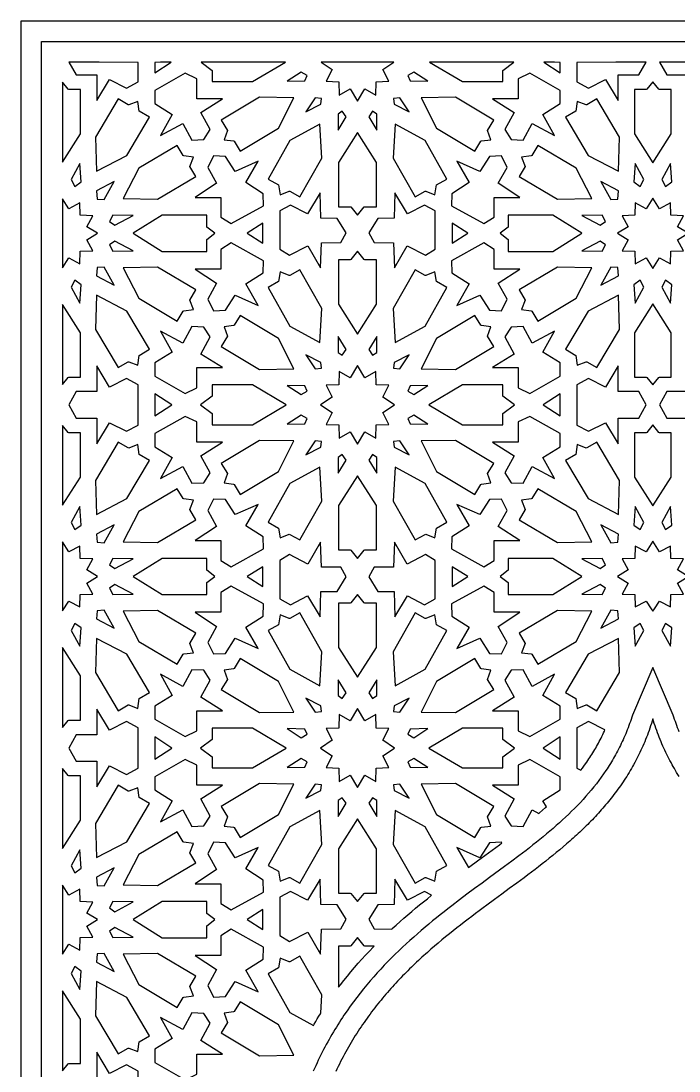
# Model space of a CAD drawing. Extents: x -1513 to 1512, y -590 to 595.
# Drawn here: x -1513 to -1034, y -169 to 595 of the extents above; entities that cross this region are included whole.
import ezdxf

# ---------------------------------------------------------------- set-up
doc = ezdxf.new("R2010")
doc.units = 0
doc.layers.add('LAYER_1', color=18, linetype='CONTINUOUS')
doc.layers.add('LAYER_3', color=150, linetype='CONTINUOUS')

msp = doc.modelspace()

# ---------------------------------------------------------------- linework, layer by layer
at = {"layer": 'LAYER_1'}
for points in [[(-1512.89, -584.76), (-1512.89, 595.24), (-1058.7, 595.24), (-1052.89, 595.24), (-1047.08, 595.24), (-592.89, 595.24), (-592.89, -584.76)], [(-1033.85, 45.17), (-1034.72, 46.56), (-1035.58, 47.96), (-1036.42, 49.38), (-1037.25, 50.8), (-1038.07, 52.23), (-1038.88, 53.68), (-1039.68, 55.14), (-1040.47, 56.61), (-1041.24, 58.09), (-1042, 59.59), (-1042.75, 61.09), (-1043.48, 62.61), (-1044.2, 64.15), (-1044.91, 65.69), (-1045.61, 67.25), (-1046.29, 68.83), (-1046.96, 70.41), (-1047.61, 72.01), (-1048.26, 73.63), (-1048.89, 75.26), (-1049.5, 76.9), (-1050.1, 78.56), (-1050.69, 80.23), (-1051.26, 81.91), (-1051.82, 83.61), (-1052.36, 85.33), (-1052.89, 87.06), (-1053.42, 85.33), (-1053.96, 83.61), (-1054.52, 81.91), (-1055.1, 80.23), (-1055.68, 78.56), (-1056.28, 76.9), (-1056.9, 75.26), (-1057.53, 73.63), (-1058.17, 72.01), (-1058.82, 70.41), (-1059.49, 68.83), (-1060.18, 67.25), (-1060.87, 65.69), (-1061.58, 64.15), (-1062.3, 62.61), (-1063.04, 61.09), (-1063.79, 59.59), (-1064.55, 58.09), (-1065.32, 56.61), (-1066.1, 55.14), (-1066.9, 53.68), (-1067.71, 52.23), (-1068.53, 50.8), (-1069.36, 49.38), (-1070.21, 47.96), (-1071.06, 46.56), (-1071.93, 45.17), (-1072.81, 43.8), (-1073.7, 42.43), (-1074.6, 41.07), (-1075.51, 39.73), (-1076.43, 38.39), (-1077.37, 37.07), (-1078.31, 35.75), (-1079.26, 34.45), (-1080.23, 33.15), (-1081.2, 31.86), (-1082.19, 30.59), (-1083.18, 29.32), (-1084.18, 28.06), (-1085.2, 26.81), (-1086.22, 25.57), (-1087.25, 24.34), (-1088.29, 23.12), (-1089.35, 21.9), (-1090.41, 20.7), (-1091.47, 19.5), (-1092.55, 18.31), (-1093.64, 17.13), (-1094.73, 15.95), (-1095.83, 14.78), (-1096.94, 13.62), (-1098.06, 12.47), (-1099.19, 11.32), (-1100.32, 10.18), (-1101.47, 9.05), (-1102.62, 7.92), (-1103.77, 6.8), (-1104.94, 5.69), (-1106.11, 4.58), (-1107.29, 3.48), (-1108.48, 2.38), (-1109.67, 1.29), (-1110.87, 0.21), (-1112.07, -0.87), (-1113.29, -1.95), (-1114.5, -3.02), (-1115.73, -4.08), (-1118.2, -6.2), (-1120.69, -8.3), (-1123.2, -10.39), (-1125.73, -12.46), (-1128.28, -14.51), (-1130.86, -16.56), (-1133.45, -18.59), (-1136.05, -20.61), (-1138.68, -22.63), (-1141.31, -24.64), (-1143.97, -26.64), (-1146.63, -28.64), (-1149.31, -30.63), (-1151.99, -32.62), (-1157.4, -36.61), (-1162.83, -40.6), (-1168.29, -44.6), (-1173.76, -48.64), (-1176.49, -50.66), (-1179.23, -52.7), (-1181.97, -54.76), (-1184.71, -56.82), (-1187.44, -58.9), (-1190.17, -60.99), (-1192.89, -63.1), (-1195.61, -65.23), (-1198.33, -67.38), (-1201.03, -69.55), (-1203.73, -71.74), (-1206.42, -73.95), (-1209.09, -76.19), (-1211.76, -78.45), (-1214.41, -80.74), (-1215.73, -81.89), (-1217.05, -83.05), (-1218.36, -84.22), (-1219.67, -85.4), (-1220.97, -86.59), (-1222.28, -87.78), (-1223.57, -88.98), (-1224.87, -90.19), (-1226.15, -91.4), (-1227.44, -92.63), (-1228.72, -93.86), (-1229.99, -95.1), (-1231.26, -96.35), (-1232.52, -97.61), (-1233.78, -98.88), (-1235.04, -100.16), (-1236.28, -101.45), (-1237.53, -102.75), (-1238.76, -104.05), (-1239.99, -105.37), (-1241.22, -106.7), (-1242.44, -108.03), (-1243.65, -109.38), (-1244.85, -110.74), (-1246.05, -112.11), (-1247.25, -113.49), (-1248.43, -114.88), (-1249.61, -116.29), (-1250.78, -117.7), (-1251.95, -119.12), (-1253.1, -120.56), (-1254.25, -122.01), (-1255.4, -123.47), (-1256.53, -124.94), (-1257.66, -126.43), (-1258.78, -127.93), (-1259.89, -129.44), (-1260.99, -130.96), (-1262.08, -132.5), (-1263.17, -134.05), (-1264.25, -135.61), (-1265.32, -137.19), (-1266.37, -138.77), (-1267.43, -140.38), (-1268.47, -142), (-1269.5, -143.63), (-1270.52, -145.27), (-1271.54, -146.93), (-1272.54, -148.61), (-1273.53, -150.29), (-1274.52, -152), (-1275.49, -153.72), (-1276.46, -155.45), (-1277.41, -157.2), (-1278.35, -158.96), (-1279.29, -160.74), (-1280.21, -162.54), (-1281.12, -164.35), (-1282.02, -166.18), (-1282.91, -168.02), (-1283.79, -169.88)]]:
    msp.add_lwpolyline(points, dxfattribs=at)
for points in [[(-1472.77, 555.93), (-1457.76, 555.93), (-1457.76, 537.27), (-1448.48, 552.58), (-1436.04, 546.37), (-1427.64, 550.93), (-1427.64, 565.08), (-1455.99, 565.24), (-1477.98, 565.24)], [(-1415.39, 565.08), (-1415.39, 557.53), (-1403.53, 565.24), (-1411.33, 565.24)], [(-1373.67, 559.25), (-1373.67, 551.07), (-1344.32, 551.07), (-1320.37, 565.24), (-1381.82, 565.24)], [(-1286.43, 559.95), (-1290.73, 551.34), (-1281.57, 551), (-1281.26, 541.27), (-1273.19, 545.85), (-1267.92, 536.87), (-1262.65, 545.85), (-1254.58, 541.27), (-1254.27, 551), (-1245.11, 551.34), (-1249.41, 559.95), (-1241.47, 565.24), (-1294.37, 565.24)], [(-1191.52, 551.07), (-1162.17, 551.07), (-1162.17, 559.25), (-1154.02, 565.24), (-1215.47, 565.24)], [(-1120.45, 557.53), (-1120.45, 565.08), (-1124.5, 565.24), (-1132.31, 565.24)], [(-1108.2, 565.08), (-1108.2, 550.93), (-1099.8, 546.37), (-1087.36, 552.58), (-1078.08, 537.27), (-1078.08, 555.93), (-1063.07, 555.93), (-1057.86, 565.24), (-1079.85, 565.24)], [(-1042.75, 555.93), (-1027.75, 555.93), (-1027.75, 537.27), (-1018.47, 552.58), (-1006.03, 546.37), (-997.62, 550.93), (-997.62, 565.08), (-1025.92, 565.24), (-1047.96, 565.24)], [(-1482.64, 492.47), (-1469.64, 513.06), (-1469.64, 545.34), (-1478.12, 545.34), (-1478.55, 545.55), (-1482.64, 550.67)], [(-1415.38, 544.66), (-1415.38, 535.08), (-1402.95, 527.26), (-1411.45, 511.88), (-1395.02, 520.7), (-1388.51, 508.55), (-1379.77, 508.94), (-1375.13, 516.12), (-1382.07, 528.6), (-1366.26, 538.5), (-1384.9, 538.5), (-1384.9, 553.13), (-1393.37, 557.25)], [(-1319.16, 551.46), (-1306.17, 551.76), (-1304.55, 555.58), (-1308.97, 558.06)], [(-1231.29, 555.58), (-1229.67, 551.76), (-1216.67, 551.46), (-1226.87, 558.06)], [(-1150.94, 553.13), (-1150.94, 538.5), (-1169.58, 538.5), (-1153.77, 528.6), (-1160.71, 516.12), (-1156.07, 508.94), (-1147.33, 508.55), (-1140.82, 520.7), (-1124.39, 511.88), (-1132.89, 527.26), (-1120.46, 535.08), (-1120.46, 544.66), (-1142.47, 557.25)], [(-1057.29, 545.55), (-1057.72, 545.34), (-1066.2, 545.34), (-1066.2, 513.06), (-1052.91, 492.01), (-1039.62, 513.06), (-1039.62, 545.33), (-1048.1, 545.33), (-1048.54, 545.55), (-1052.91, 551.03)], [(-1458.69, 510.62), (-1457.96, 485.8), (-1435.76, 497.3), (-1419.31, 525.15), (-1426.86, 529.53), (-1427.87, 536.72), (-1434.45, 534.18), (-1434.93, 534.22), (-1442.24, 538.47)], [(-1367.07, 522.97), (-1362.53, 515.56), (-1365.08, 508.76), (-1358.09, 507.9), (-1357.68, 507.63), (-1353.29, 500.45), (-1325.46, 517.19), (-1314.21, 539.37), (-1339.25, 539.71)], [(-1305.5, 529.16), (-1294.53, 534.77), (-1294.12, 538.88), (-1298.82, 539.36)], [(-1241.72, 538.88), (-1241.31, 534.77), (-1230.34, 529.16), (-1237.02, 539.36)], [(-1221.63, 539.37), (-1210.38, 517.19), (-1182.55, 500.45), (-1178.16, 507.63), (-1177.75, 507.9), (-1170.76, 508.76), (-1173.31, 515.56), (-1168.77, 522.97), (-1196.59, 539.71)], [(-1100.91, 534.22), (-1101.39, 534.18), (-1107.97, 536.72), (-1108.98, 529.53), (-1116.53, 525.15), (-1100.08, 497.3), (-1077.88, 485.8), (-1077.15, 510.62), (-1093.6, 538.47)], [(-1281.99, 527.4), (-1281.96, 515.85), (-1276.16, 525.38), (-1278.96, 529.46)], [(-1259.68, 525.38), (-1253.88, 515.85), (-1253.85, 527.4), (-1256.88, 529.46)], [(-1317.21, 508.24), (-1333.07, 480.06), (-1325.43, 475.84), (-1324.26, 468.67), (-1317.75, 471.35), (-1317.27, 471.32), (-1309.86, 467.22), (-1294, 495.41), (-1295.26, 520.21)], [(-1241.83, 495.41), (-1225.98, 467.22), (-1218.57, 471.32), (-1218.09, 471.35), (-1211.58, 468.67), (-1210.4, 475.84), (-1202.77, 480.06), (-1218.62, 508.24), (-1240.58, 520.21)], [(-1281.65, 492.27), (-1281.65, 460), (-1273.18, 460), (-1272.74, 459.79), (-1267.92, 453.76), (-1263.1, 459.79), (-1262.66, 460), (-1254.19, 460), (-1254.19, 492.27), (-1267.92, 514.01)], [(-1427.11, 488), (-1438.51, 465.9), (-1413.48, 465.38), (-1385.54, 481.92), (-1390.02, 489.37), (-1387.42, 496.15), (-1394.41, 497.06), (-1394.81, 497.33), (-1399.16, 504.55)], [(-1376.89, 488.64), (-1370.45, 477.06), (-1386.04, 466.74), (-1367.34, 466.74), (-1367.34, 452.34), (-1359.94, 447.66), (-1336.38, 460.65), (-1336.53, 469.47), (-1349.21, 477.52), (-1340.2, 493.11), (-1356.96, 485.66), (-1363.95, 496.65), (-1372.7, 497.03)], [(-1171.89, 496.65), (-1178.88, 485.66), (-1195.64, 493.11), (-1186.63, 477.52), (-1199.31, 469.47), (-1199.46, 460.65), (-1175.9, 447.66), (-1168.5, 452.34), (-1168.5, 466.74), (-1149.8, 466.74), (-1165.39, 477.06), (-1158.95, 488.64), (-1163.14, 497.03)], [(-1141.03, 497.33), (-1141.43, 497.06), (-1148.41, 496.15), (-1145.82, 489.37), (-1150.3, 481.92), (-1122.36, 465.38), (-1097.33, 465.9), (-1108.73, 488), (-1136.68, 504.55)], [(-1476.38, 479.9), (-1473.81, 474.82), (-1469.06, 478.08), (-1470, 491.49)], [(-1066.78, 478.08), (-1062.03, 474.82), (-1059.46, 479.9), (-1065.84, 491.49)], [(-1046.36, 479.9), (-1043.79, 474.82), (-1039.04, 478.08), (-1039.98, 491.49)], [(-1457.91, 471.55), (-1457.49, 465.6), (-1452.27, 465.22), (-1445.09, 478.33)], [(-1083.57, 465.22), (-1078.35, 465.6), (-1077.93, 471.55), (-1090.74, 478.33)], [(-1304.37, 454.84), (-1316.64, 461.22), (-1324.36, 457), (-1324.36, 429.08), (-1317.54, 424.65), (-1304.1, 431.62), (-1294.91, 415.58), (-1294.13, 433.77), (-1280.05, 433.92), (-1276.07, 440.91), (-1282.84, 451.5), (-1294.56, 451.59), (-1295.03, 470.09)], [(-1241.28, 451.59), (-1253, 451.5), (-1259.76, 440.91), (-1255.79, 433.92), (-1241.71, 433.77), (-1240.92, 415.58), (-1231.74, 431.62), (-1218.3, 424.65), (-1211.48, 429.08), (-1211.48, 457), (-1219.2, 461.22), (-1231.47, 454.84), (-1240.8, 470.09)], [(-1482.64, 415.5), (-1478.09, 422.73), (-1470.02, 418.48), (-1469.7, 427.53), (-1460.58, 427.85), (-1464.87, 435.85), (-1457.12, 440.64), (-1464.87, 445.44), (-1460.58, 453.44), (-1469.7, 453.75), (-1470.02, 462.81), (-1478.09, 458.55), (-1482.64, 465.78)], [(-1057.75, 458.55), (-1065.82, 462.81), (-1066.13, 453.75), (-1075.26, 453.44), (-1070.97, 445.44), (-1078.72, 440.64), (-1070.97, 435.85), (-1075.26, 427.85), (-1066.13, 427.53), (-1065.82, 418.48), (-1057.75, 422.73), (-1052.91, 415.04), (-1048.07, 422.73), (-1040, 418.48), (-1039.69, 427.53), (-1030.56, 427.85), (-1034.85, 435.85), (-1027.11, 440.64), (-1034.85, 445.44), (-1030.56, 453.44), (-1039.69, 453.75), (-1040, 462.81), (-1048.07, 458.55), (-1052.91, 466.24)], [(-1448.37, 449.15), (-1444.55, 446.44), (-1431.19, 453.5), (-1446.07, 453.75)], [(-1431.3, 440.64), (-1410.09, 427.47), (-1377.54, 427.47), (-1377.54, 436.14), (-1371.81, 440.64), (-1377.54, 445.14), (-1377.54, 453.82), (-1410.09, 453.82)], [(-1158.3, 445.14), (-1164.03, 440.64), (-1158.3, 436.14), (-1158.3, 427.47), (-1125.75, 427.47), (-1104.54, 440.64), (-1125.75, 453.82), (-1158.3, 453.82)], [(-1104.65, 453.5), (-1091.29, 446.44), (-1087.47, 449.15), (-1089.77, 453.75)], [(-1348.24, 440.65), (-1336.79, 433.54), (-1336.79, 447.91)], [(-1199.05, 433.54), (-1187.59, 440.65), (-1199.05, 447.91)], [(-1448.37, 432.13), (-1446.07, 427.54), (-1431.19, 427.78), (-1444.55, 434.84)], [(-1367.34, 428.94), (-1367.34, 414.54), (-1386.04, 414.54), (-1370.45, 404.23), (-1376.89, 392.64), (-1372.7, 384.25), (-1363.95, 384.64), (-1356.96, 395.63), (-1340.2, 388.17), (-1349.21, 403.77), (-1336.53, 411.81), (-1336.38, 420.63), (-1359.94, 433.63)], [(-1199.46, 420.63), (-1199.31, 411.81), (-1186.63, 403.77), (-1195.64, 388.17), (-1178.88, 395.63), (-1171.89, 384.64), (-1163.14, 384.25), (-1158.95, 392.64), (-1165.39, 404.23), (-1149.8, 414.54), (-1168.5, 414.54), (-1168.5, 428.94), (-1175.9, 433.63)], [(-1104.65, 427.78), (-1089.77, 427.54), (-1087.47, 432.13), (-1091.29, 434.84)], [(-1272.74, 421.49), (-1273.18, 421.28), (-1281.65, 421.28), (-1281.65, 389.01), (-1267.92, 367.27), (-1254.19, 389.01), (-1254.19, 421.28), (-1262.66, 421.28), (-1263.1, 421.49), (-1267.92, 427.52)], [(-1457.49, 415.68), (-1457.91, 409.73), (-1445.09, 402.96), (-1452.27, 416.07)], [(-1438.51, 415.39), (-1427.11, 393.29), (-1399.16, 376.74), (-1394.81, 383.96), (-1394.41, 384.22), (-1387.42, 385.14), (-1390.02, 391.92), (-1385.54, 399.36), (-1413.48, 415.91)], [(-1317.27, 409.97), (-1317.75, 409.94), (-1324.26, 412.61), (-1325.43, 405.45), (-1333.07, 401.22), (-1317.21, 373.04), (-1295.26, 361.08), (-1294, 385.88), (-1309.86, 414.06)], [(-1241.83, 385.88), (-1240.58, 361.08), (-1218.62, 373.04), (-1202.77, 401.22), (-1210.4, 405.45), (-1211.58, 412.61), (-1218.09, 409.94), (-1218.57, 409.97), (-1225.98, 414.06)], [(-1150.3, 399.36), (-1145.82, 391.92), (-1148.41, 385.14), (-1141.43, 384.22), (-1141.03, 383.96), (-1136.68, 376.74), (-1108.73, 393.29), (-1097.33, 415.39), (-1122.36, 415.91)], [(-1090.74, 402.96), (-1077.93, 409.73), (-1078.35, 415.68), (-1083.57, 416.07)], [(-1476.38, 401.38), (-1470, 389.8), (-1469.06, 403.21), (-1473.81, 406.46)], [(-1066.78, 403.21), (-1065.84, 389.8), (-1059.46, 401.38), (-1062.03, 406.46)], [(-1046.36, 401.38), (-1039.98, 389.8), (-1039.04, 403.21), (-1043.79, 406.46)], [(-1458.69, 370.67), (-1442.24, 342.82), (-1434.93, 347.07), (-1434.45, 347.1), (-1427.87, 344.57), (-1426.86, 351.76), (-1419.31, 356.14), (-1435.76, 383.98), (-1457.96, 395.49)], [(-1100.08, 383.98), (-1116.53, 356.14), (-1108.98, 351.76), (-1107.97, 344.57), (-1101.39, 347.1), (-1100.91, 347.07), (-1093.6, 342.82), (-1077.15, 370.67), (-1077.88, 395.49)], [(-1482.64, 330.62), (-1478.55, 335.74), (-1478.12, 335.95), (-1469.64, 335.95), (-1469.64, 368.22), (-1482.64, 388.82)], [(-1066.2, 368.22), (-1066.2, 335.95), (-1057.72, 335.95), (-1057.29, 335.74), (-1052.91, 330.26), (-1048.54, 335.74), (-1048.1, 335.95), (-1039.62, 335.95), (-1039.62, 368.22), (-1052.91, 389.28)], [(-1357.68, 373.65), (-1358.09, 373.39), (-1365.08, 372.52), (-1362.53, 365.72), (-1367.07, 358.31), (-1339.25, 341.57), (-1314.21, 341.92), (-1325.46, 364.09), (-1353.29, 380.84)], [(-1210.38, 364.09), (-1221.63, 341.92), (-1196.59, 341.57), (-1168.77, 358.31), (-1173.31, 365.72), (-1170.76, 372.52), (-1177.75, 373.39), (-1178.16, 373.65), (-1182.55, 380.84)], [(-1395.02, 360.58), (-1411.45, 369.41), (-1402.95, 354.03), (-1415.38, 346.21), (-1415.38, 336.63), (-1393.37, 324.04), (-1384.9, 328.15), (-1384.9, 342.79), (-1366.26, 342.79), (-1382.07, 352.69), (-1375.13, 365.17), (-1379.77, 372.35), (-1388.51, 372.74)], [(-1156.07, 372.35), (-1160.71, 365.17), (-1153.77, 352.69), (-1169.58, 342.79), (-1150.94, 342.79), (-1150.94, 328.15), (-1142.47, 324.04), (-1120.46, 336.63), (-1120.46, 346.21), (-1132.89, 354.03), (-1124.39, 369.41), (-1140.82, 360.58), (-1147.33, 372.74)], [(-1281.99, 353.89), (-1278.96, 351.82), (-1276.16, 355.9), (-1281.96, 365.44)], [(-1259.68, 355.9), (-1256.88, 351.82), (-1253.85, 353.89), (-1253.88, 365.44)], [(-1298.82, 341.92), (-1294.12, 342.41), (-1294.53, 346.51), (-1305.5, 352.12)], [(-1241.31, 346.51), (-1241.72, 342.41), (-1237.02, 341.92), (-1230.34, 352.12)], [(-1273.19, 335.43), (-1281.26, 340.01), (-1281.57, 330.28), (-1290.73, 329.95), (-1286.43, 321.33), (-1294.91, 315.69), (-1286.43, 310.05), (-1290.73, 301.43), (-1281.57, 301.1), (-1281.26, 291.37), (-1273.19, 295.95), (-1267.92, 286.97), (-1262.65, 295.95), (-1254.58, 291.37), (-1254.27, 301.1), (-1245.11, 301.43), (-1249.41, 310.05), (-1240.93, 315.69), (-1249.41, 321.33), (-1245.11, 329.95), (-1254.27, 330.28), (-1254.58, 340.01), (-1262.65, 335.43), (-1267.92, 344.41)], [(-1457.76, 325.35), (-1472.77, 325.35), (-1478.05, 315.69), (-1472.77, 306.03), (-1457.76, 306.03), (-1457.76, 287.37), (-1448.48, 302.68), (-1436.04, 296.46), (-1427.64, 301.02), (-1427.64, 315.69), (-1427.64, 330.36), (-1436.04, 334.92), (-1448.48, 328.7), (-1457.76, 344.01)], [(-1087.36, 328.7), (-1099.8, 334.92), (-1108.2, 330.36), (-1108.2, 315.69), (-1108.2, 301.02), (-1099.8, 296.46), (-1087.36, 302.68), (-1078.08, 287.37), (-1078.08, 306.03), (-1063.07, 306.03), (-1057.79, 315.69), (-1063.07, 325.35), (-1078.08, 325.35), (-1078.08, 344.01)], [(-1027.75, 325.35), (-1042.75, 325.35), (-1048.03, 315.69), (-1042.75, 306.03), (-1027.75, 306.03), (-1027.75, 287.37), (-1018.47, 302.68), (-1006.03, 296.46), (-997.62, 301.02), (-997.62, 315.69), (-997.62, 330.36), (-1006.03, 334.92), (-1018.47, 328.7), (-1027.75, 344.01)], [(-1373.67, 322.03), (-1382.22, 315.69), (-1373.67, 309.35), (-1373.67, 301.17), (-1344.32, 301.17), (-1319.81, 315.69), (-1344.32, 330.21), (-1373.67, 330.21)], [(-1308.97, 323.23), (-1304.55, 325.7), (-1306.17, 329.53), (-1319.16, 329.83)], [(-1229.67, 329.53), (-1231.29, 325.7), (-1226.87, 323.23), (-1216.67, 329.83)], [(-1216.02, 315.69), (-1191.52, 301.17), (-1162.17, 301.17), (-1162.17, 309.35), (-1153.62, 315.69), (-1162.17, 322.03), (-1162.17, 330.21), (-1191.52, 330.21)], [(-1415.39, 315.69), (-1415.39, 307.62), (-1403.05, 315.69), (-1415.39, 323.76)], [(-1132.79, 315.69), (-1120.45, 307.62), (-1120.45, 315.69), (-1120.45, 323.76)], [(-1415.38, 294.75), (-1415.38, 285.17), (-1402.95, 277.35), (-1411.45, 261.97), (-1395.02, 270.8), (-1388.51, 258.64), (-1379.77, 259.03), (-1375.13, 266.21), (-1382.07, 278.69), (-1366.26, 288.59), (-1384.9, 288.59), (-1384.9, 303.23), (-1393.37, 307.34)], [(-1319.16, 301.55), (-1306.17, 301.85), (-1304.55, 305.68), (-1308.97, 308.15)], [(-1231.29, 305.68), (-1229.67, 301.85), (-1216.67, 301.55), (-1226.87, 308.15)], [(-1150.94, 303.23), (-1150.94, 288.59), (-1169.58, 288.59), (-1153.77, 278.69), (-1160.71, 266.21), (-1156.07, 259.03), (-1147.33, 258.64), (-1140.82, 270.8), (-1124.39, 261.97), (-1132.89, 277.35), (-1120.46, 285.17), (-1120.46, 294.75), (-1142.47, 307.34)], [(-1482.64, 242.56), (-1469.64, 263.16), (-1469.64, 295.43), (-1478.12, 295.43), (-1478.55, 295.64), (-1482.64, 300.76)], [(-1057.29, 295.64), (-1057.72, 295.43), (-1066.2, 295.43), (-1066.2, 263.16), (-1052.91, 242.1), (-1039.62, 263.16), (-1039.62, 295.43), (-1048.1, 295.43), (-1048.54, 295.64), (-1052.91, 301.12)], [(-1458.69, 260.71), (-1457.96, 235.89), (-1435.76, 247.4), (-1419.31, 275.24), (-1426.86, 279.62), (-1427.87, 286.81), (-1434.45, 284.27), (-1434.93, 284.31), (-1442.24, 288.56)], [(-1367.07, 273.07), (-1362.53, 265.66), (-1365.08, 258.86), (-1358.09, 257.99), (-1357.68, 257.73), (-1353.29, 250.54), (-1325.46, 267.29), (-1314.21, 289.46), (-1339.25, 289.81)], [(-1305.5, 279.26), (-1294.53, 284.87), (-1294.12, 288.97), (-1298.82, 289.46)], [(-1241.72, 288.97), (-1241.31, 284.87), (-1230.34, 279.26), (-1237.02, 289.46)], [(-1221.63, 289.46), (-1210.38, 267.29), (-1182.55, 250.54), (-1178.16, 257.73), (-1177.75, 257.99), (-1170.76, 258.86), (-1173.31, 265.66), (-1168.77, 273.07), (-1196.59, 289.81)], [(-1100.91, 284.31), (-1101.39, 284.27), (-1107.97, 286.81), (-1108.98, 279.62), (-1116.53, 275.24), (-1100.08, 247.4), (-1077.88, 235.89), (-1077.15, 260.71), (-1093.6, 288.56)], [(-1281.99, 277.49), (-1281.96, 265.94), (-1276.16, 275.48), (-1278.96, 279.56)], [(-1259.68, 275.48), (-1253.88, 265.94), (-1253.85, 277.49), (-1256.88, 279.56)], [(-1317.21, 258.34), (-1333.07, 230.16), (-1325.43, 225.93), (-1324.26, 218.77), (-1317.75, 221.44), (-1317.27, 221.41), (-1309.86, 217.31), (-1294, 245.5), (-1295.26, 270.3)], [(-1241.83, 245.5), (-1225.98, 217.31), (-1218.57, 221.41), (-1218.09, 221.44), (-1211.58, 218.77), (-1210.4, 225.93), (-1202.77, 230.16), (-1218.62, 258.34), (-1240.58, 270.3)], [(-1281.65, 242.37), (-1281.65, 210.1), (-1273.18, 210.1), (-1272.74, 209.89), (-1267.92, 203.86), (-1263.1, 209.89), (-1262.66, 210.1), (-1254.19, 210.1), (-1254.19, 242.37), (-1267.92, 264.11)], [(-1427.11, 238.09), (-1438.51, 215.99), (-1413.48, 215.47), (-1385.54, 232.02), (-1390.02, 239.46), (-1387.42, 246.24), (-1394.41, 247.16), (-1394.81, 247.42), (-1399.16, 254.64)], [(-1141.03, 247.42), (-1141.43, 247.16), (-1148.41, 246.24), (-1145.82, 239.46), (-1150.3, 232.02), (-1122.36, 215.47), (-1097.33, 215.99), (-1108.73, 238.09), (-1136.68, 254.64)], [(-1376.89, 238.74), (-1370.45, 227.15), (-1386.04, 216.84), (-1367.34, 216.84), (-1367.34, 202.43), (-1359.94, 197.75), (-1336.38, 210.74), (-1336.53, 219.57), (-1349.21, 227.61), (-1340.2, 243.21), (-1356.96, 235.75), (-1363.95, 246.74), (-1372.7, 247.13)], [(-1171.89, 246.74), (-1178.88, 235.75), (-1195.64, 243.21), (-1186.63, 227.61), (-1199.31, 219.57), (-1199.46, 210.74), (-1175.9, 197.75), (-1168.5, 202.43), (-1168.5, 216.84), (-1149.8, 216.84), (-1165.39, 227.15), (-1158.95, 238.74), (-1163.14, 247.13)], [(-1476.38, 229.99), (-1473.81, 224.92), (-1469.06, 228.17), (-1470, 241.58)], [(-1066.78, 228.17), (-1062.03, 224.92), (-1059.46, 229.99), (-1065.84, 241.58)], [(-1046.36, 229.99), (-1043.79, 224.92), (-1039.04, 228.17), (-1039.98, 241.58)], [(-1457.91, 221.65), (-1457.49, 215.69), (-1452.27, 215.31), (-1445.09, 228.42)], [(-1083.57, 215.31), (-1078.35, 215.69), (-1077.93, 221.65), (-1090.74, 228.42)], [(-1482.64, 165.6), (-1478.09, 172.83), (-1470.02, 168.57), (-1469.7, 177.63), (-1460.58, 177.94), (-1464.87, 185.94), (-1457.12, 190.74), (-1464.87, 195.53), (-1460.58, 203.53), (-1469.7, 203.85), (-1470.02, 212.9), (-1478.09, 208.65), (-1482.64, 215.88)], [(-1304.1, 199.76), (-1317.54, 206.73), (-1324.36, 202.3), (-1324.36, 174.38), (-1316.64, 170.16), (-1304.37, 176.54), (-1295.03, 161.29), (-1294.56, 179.79), (-1282.84, 179.88), (-1276.07, 190.47), (-1280.05, 197.46), (-1294.13, 197.61), (-1294.91, 215.8)], [(-1241.71, 197.61), (-1255.79, 197.46), (-1259.76, 190.47), (-1253, 179.88), (-1241.28, 179.79), (-1240.8, 161.29), (-1231.47, 176.54), (-1219.2, 170.16), (-1211.48, 174.38), (-1211.48, 202.3), (-1218.3, 206.73), (-1231.74, 199.76), (-1240.92, 215.8)], [(-1057.75, 208.65), (-1065.82, 212.9), (-1066.13, 203.85), (-1075.26, 203.53), (-1070.97, 195.53), (-1078.72, 190.74), (-1070.97, 185.94), (-1075.26, 177.94), (-1066.13, 177.63), (-1065.82, 168.57), (-1057.75, 172.83), (-1054.13, 167.07), (-1052.86, 165.42), (-1051.67, 167.11), (-1048.07, 172.83), (-1040, 168.57), (-1039.69, 177.63), (-1030.56, 177.94), (-1034.85, 185.94), (-1027.11, 190.74), (-1034.85, 195.53), (-1030.56, 203.53), (-1039.69, 203.85), (-1040, 212.9), (-1048.07, 208.65), (-1052.91, 216.34)], [(-1448.37, 199.25), (-1444.55, 196.54), (-1431.19, 203.6), (-1446.07, 203.84)], [(-1431.3, 190.74), (-1410.09, 177.56), (-1377.54, 177.56), (-1377.54, 186.24), (-1371.81, 190.74), (-1377.54, 195.24), (-1377.54, 203.91), (-1410.09, 203.91)], [(-1158.3, 195.24), (-1164.03, 190.74), (-1158.3, 186.24), (-1158.3, 177.56), (-1125.75, 177.56), (-1104.54, 190.74), (-1125.75, 203.91), (-1158.3, 203.91)], [(-1104.65, 203.6), (-1091.29, 196.54), (-1087.47, 199.25), (-1089.77, 203.84)], [(-1348.24, 190.73), (-1336.79, 183.47), (-1336.79, 197.84)], [(-1199.05, 183.47), (-1187.59, 190.73), (-1199.05, 197.84)], [(-1448.37, 182.23), (-1446.07, 177.63), (-1431.19, 177.88), (-1444.55, 184.94)], [(-1367.34, 179.04), (-1367.34, 164.64), (-1386.04, 164.64), (-1370.45, 154.32), (-1376.89, 142.74), (-1372.7, 134.34), (-1363.95, 134.73), (-1356.96, 145.72), (-1340.2, 138.27), (-1349.21, 153.86), (-1336.53, 161.91), (-1336.38, 170.73), (-1359.94, 183.72)], [(-1199.46, 170.73), (-1199.31, 161.91), (-1186.63, 153.86), (-1195.64, 138.27), (-1178.88, 145.72), (-1171.89, 134.73), (-1163.14, 134.34), (-1158.95, 142.74), (-1165.39, 154.32), (-1149.8, 164.64), (-1168.5, 164.64), (-1168.5, 179.04), (-1175.9, 183.72)], [(-1104.65, 177.88), (-1089.77, 177.63), (-1087.47, 182.23), (-1091.29, 184.94)], [(-1272.74, 171.59), (-1273.18, 171.38), (-1281.65, 171.38), (-1281.65, 139.11), (-1267.92, 117.37), (-1254.19, 139.11), (-1254.19, 171.38), (-1262.66, 171.38), (-1263.1, 171.59), (-1267.92, 177.62)], [(-1457.49, 165.78), (-1457.91, 159.83), (-1445.09, 153.05), (-1452.27, 166.16)], [(-1438.51, 165.48), (-1427.11, 143.38), (-1399.16, 126.83), (-1394.81, 134.05), (-1394.41, 134.32), (-1387.42, 135.23), (-1390.02, 142.01), (-1385.54, 149.45), (-1413.48, 166)], [(-1317.27, 160.06), (-1317.75, 160.03), (-1324.26, 162.71), (-1325.43, 155.54), (-1333.07, 151.32), (-1317.21, 123.14), (-1295.26, 111.17), (-1294, 135.97), (-1309.86, 164.16)], [(-1241.83, 135.97), (-1240.58, 111.17), (-1218.62, 123.14), (-1202.77, 151.32), (-1210.4, 155.54), (-1211.58, 162.71), (-1218.09, 160.03), (-1218.57, 160.06), (-1225.98, 164.16)], [(-1150.3, 149.45), (-1145.82, 142.01), (-1148.41, 135.23), (-1141.43, 134.32), (-1141.03, 134.05), (-1136.68, 126.83), (-1108.73, 143.38), (-1097.33, 165.48), (-1122.36, 166)], [(-1090.74, 153.05), (-1077.93, 159.83), (-1078.35, 165.78), (-1083.57, 166.16)], [(-1476.38, 151.48), (-1470, 139.89), (-1469.06, 153.3), (-1473.81, 156.55)], [(-1066.78, 153.3), (-1065.84, 139.89), (-1059.46, 151.48), (-1062.03, 156.55)], [(-1046.36, 151.48), (-1039.98, 139.89), (-1039.04, 153.3), (-1043.79, 156.55)], [(-1458.69, 120.76), (-1442.24, 92.91), (-1434.93, 97.16), (-1434.45, 97.2), (-1427.87, 94.66), (-1426.86, 101.85), (-1419.31, 106.23), (-1435.76, 134.08), (-1457.96, 145.58)], [(-1100.08, 134.08), (-1116.53, 106.23), (-1108.98, 101.85), (-1107.97, 94.66), (-1101.39, 97.2), (-1100.91, 97.16), (-1093.6, 92.91), (-1077.15, 120.76), (-1077.88, 145.58)], [(-1482.64, 80.71), (-1478.55, 85.83), (-1478.12, 86.04), (-1469.64, 86.04), (-1469.64, 118.32), (-1482.64, 138.91)], [(-1357.68, 123.75), (-1358.09, 123.48), (-1365.08, 122.62), (-1362.53, 115.82), (-1367.07, 108.41), (-1339.25, 91.66), (-1314.21, 92.01), (-1325.46, 114.19), (-1353.29, 130.93)], [(-1210.38, 114.19), (-1221.63, 92.01), (-1196.59, 91.66), (-1168.77, 108.41), (-1173.31, 115.82), (-1170.76, 122.62), (-1177.75, 123.48), (-1178.16, 123.75), (-1182.55, 130.93)], [(-1395.02, 110.68), (-1411.45, 119.5), (-1402.95, 104.12), (-1415.38, 96.3), (-1415.38, 86.72), (-1393.37, 74.13), (-1384.9, 78.25), (-1384.9, 92.88), (-1366.26, 92.88), (-1382.07, 102.78), (-1375.13, 115.26), (-1379.77, 122.44), (-1388.51, 122.83)], [(-1156.07, 122.44), (-1160.71, 115.26), (-1153.77, 102.78), (-1169.58, 92.88), (-1150.94, 92.88), (-1150.94, 78.25), (-1142.47, 74.13), (-1120.46, 86.72), (-1120.46, 96.3), (-1132.89, 104.12), (-1124.39, 119.5), (-1140.82, 110.68), (-1147.33, 122.83)], [(-1281.99, 103.98), (-1278.96, 101.92), (-1276.16, 105.99), (-1281.96, 115.53)], [(-1259.68, 105.99), (-1256.88, 101.92), (-1253.85, 103.98), (-1253.88, 115.53)], [(-1298.82, 92.02), (-1294.12, 92.5), (-1294.53, 96.61), (-1305.5, 102.22)], [(-1241.31, 96.61), (-1241.72, 92.5), (-1237.02, 92.02), (-1230.34, 102.22)], [(-1457.76, 75.44), (-1472.77, 75.44), (-1478.05, 65.78), (-1472.77, 56.12), (-1457.76, 56.12), (-1457.76, 37.46), (-1448.48, 52.77), (-1436.04, 46.56), (-1427.64, 51.12), (-1427.64, 65.78), (-1427.64, 80.45), (-1436.04, 85.01), (-1448.48, 78.8), (-1457.76, 94.11)], [(-1273.19, 85.53), (-1281.26, 90.1), (-1281.57, 80.38), (-1290.73, 80.04), (-1286.43, 71.43), (-1294.91, 65.78), (-1286.43, 60.14), (-1290.73, 51.53), (-1281.57, 51.19), (-1281.26, 41.46), (-1273.19, 46.04), (-1267.92, 37.06), (-1262.65, 46.04), (-1254.58, 41.46), (-1254.27, 51.19), (-1245.11, 51.53), (-1249.41, 60.14), (-1240.93, 65.78), (-1249.41, 71.43), (-1245.11, 80.04), (-1254.27, 80.38), (-1254.58, 90.1), (-1262.65, 85.53), (-1267.92, 94.51)], [(-1108.2, 80.45), (-1108.2, 65.78), (-1108.2, 51.12), (-1105.41, 49.6), (-1104.22, 51.16), (-1102.61, 53.35), (-1101.04, 55.55), (-1099.48, 57.84), (-1098.77, 58.91), (-1098.03, 60.04), (-1097.3, 61.18), (-1096.59, 62.33), (-1095.88, 63.49), (-1095.18, 64.65), (-1094.5, 65.82), (-1093.82, 67), (-1093.16, 68.19), (-1092.5, 69.39), (-1091.86, 70.6), (-1091.22, 71.82), (-1090.6, 73.05), (-1089.98, 74.28), (-1089.38, 75.53), (-1088.79, 76.79), (-1088.21, 78.06), (-1087.78, 79.01), (-1099.8, 85.01)], [(-1373.67, 72.13), (-1382.22, 65.78), (-1373.67, 59.44), (-1373.67, 51.26), (-1344.32, 51.26), (-1319.81, 65.78), (-1344.32, 80.31), (-1373.67, 80.31)], [(-1308.97, 73.32), (-1304.55, 75.8), (-1306.17, 79.62), (-1319.16, 79.92)], [(-1229.67, 79.62), (-1231.29, 75.8), (-1226.87, 73.32), (-1216.67, 79.92)], [(-1216.02, 65.78), (-1191.52, 51.26), (-1162.17, 51.26), (-1162.17, 59.44), (-1153.62, 65.78), (-1162.17, 72.13), (-1162.17, 80.31), (-1191.52, 80.31)], [(-1415.39, 65.78), (-1415.39, 57.71), (-1403.05, 65.78), (-1415.39, 73.85)], [(-1132.79, 65.78), (-1120.45, 57.71), (-1120.45, 65.78), (-1120.45, 73.85)], [(-1415.38, 44.85), (-1415.38, 35.27), (-1402.95, 27.44), (-1411.45, 12.06), (-1395.02, 20.89), (-1388.51, 8.73), (-1379.77, 9.12), (-1375.13, 16.3), (-1382.07, 28.79), (-1366.26, 38.68), (-1384.9, 38.68), (-1384.9, 53.32), (-1393.37, 57.44)], [(-1319.16, 51.64), (-1306.17, 51.95), (-1304.55, 55.77), (-1308.97, 58.25)], [(-1231.29, 55.77), (-1229.67, 51.95), (-1216.67, 51.64), (-1226.87, 58.25)], [(-1150.94, 53.32), (-1150.94, 38.68), (-1169.58, 38.68), (-1153.77, 28.79), (-1160.71, 16.3), (-1156.07, 9.12), (-1147.33, 8.73), (-1140.82, 20.89), (-1135.82, 18.21), (-1135.37, 18.59), (-1133.14, 20.54), (-1130.94, 22.5), (-1130.42, 22.98), (-1132.89, 27.44), (-1120.46, 35.27), (-1120.46, 44.85), (-1142.47, 57.44)], [(-1482.64, -7.35), (-1469.64, 13.25), (-1469.64, 45.52), (-1478.12, 45.52), (-1478.55, 45.73), (-1482.64, 50.85)], [(-1458.69, 10.81), (-1457.96, -14.01), (-1435.76, -2.51), (-1419.31, 25.34), (-1426.86, 29.72), (-1427.87, 36.91), (-1434.45, 34.37), (-1434.93, 34.41), (-1442.24, 38.66)], [(-1367.07, 23.16), (-1362.53, 15.75), (-1365.08, 8.95), (-1358.09, 8.08), (-1357.68, 7.82), (-1353.29, 0.63), (-1325.46, 17.38), (-1314.21, 39.56), (-1339.25, 39.9)], [(-1305.5, 29.35), (-1294.53, 34.96), (-1294.12, 39.07), (-1298.82, 39.55)], [(-1241.72, 39.07), (-1241.31, 34.96), (-1230.34, 29.35), (-1237.02, 39.55)], [(-1221.63, 39.56), (-1210.38, 17.38), (-1182.55, 0.63), (-1178.16, 7.82), (-1177.75, 8.08), (-1170.76, 8.95), (-1173.31, 15.75), (-1168.77, 23.16), (-1196.59, 39.9)], [(-1281.99, 27.59), (-1281.96, 16.04), (-1276.16, 25.57), (-1278.96, 29.65)], [(-1259.68, 25.57), (-1253.88, 16.04), (-1253.85, 27.59), (-1256.88, 29.65)], [(-1317.21, 8.43), (-1333.07, -19.75), (-1325.43, -23.97), (-1324.26, -31.14), (-1317.75, -28.46), (-1317.27, -28.49), (-1309.86, -32.59), (-1294, -4.4), (-1295.26, 20.4)], [(-1241.83, -4.4), (-1225.98, -32.59), (-1218.57, -28.49), (-1218.09, -28.46), (-1211.58, -31.14), (-1210.4, -23.97), (-1202.77, -19.75), (-1218.62, 8.43), (-1240.58, 20.4)], [(-1281.65, -7.54), (-1281.65, -39.81), (-1273.18, -39.81), (-1272.74, -40.02), (-1267.92, -46.05), (-1263.1, -40.02), (-1262.66, -39.81), (-1254.19, -39.81), (-1254.19, -7.54), (-1267.92, 14.2)], [(-1427.11, -11.82), (-1438.51, -33.91), (-1413.48, -34.43), (-1385.54, -17.89), (-1390.02, -10.44), (-1387.42, -3.66), (-1394.41, -2.75), (-1394.81, -2.48), (-1399.16, 4.74)], [(-1376.89, -11.17), (-1370.45, -22.76), (-1386.04, -33.07), (-1367.34, -33.07), (-1367.34, -47.47), (-1359.94, -52.15), (-1336.38, -39.16), (-1336.53, -30.34), (-1349.21, -22.29), (-1340.2, -6.7), (-1356.96, -14.15), (-1363.95, -3.17), (-1372.7, -2.78)], [(-1171.89, -3.17), (-1178.88, -14.15), (-1195.64, -6.7), (-1187.21, -21.29), (-1186.06, -20.44), (-1180.6, -16.42), (-1169.83, -8.5), (-1164.6, -4.61), (-1162.87, -3.31), (-1163.14, -2.78)], [(-1476.38, -19.91), (-1473.81, -24.99), (-1469.06, -21.73), (-1470, -8.32)], [(-1457.91, -28.26), (-1457.49, -34.21), (-1452.27, -34.6), (-1445.09, -21.48)], [(-1304.37, -44.97), (-1316.64, -38.59), (-1324.36, -42.81), (-1324.36, -70.73), (-1317.54, -75.16), (-1304.1, -68.2), (-1294.91, -84.24), (-1294.13, -66.04), (-1280.05, -65.9), (-1276.07, -58.9), (-1282.84, -48.31), (-1294.56, -48.22), (-1295.03, -29.72)], [(-1241.28, -48.22), (-1253, -48.31), (-1259.76, -58.9), (-1255.79, -65.9), (-1242.94, -66.03), (-1242.6, -65.71), (-1239.78, -63.13), (-1236.95, -60.6), (-1234.11, -58.11), (-1231.27, -55.66), (-1228.42, -53.24), (-1225.57, -50.86), (-1222.72, -48.51), (-1219.87, -46.2), (-1217.02, -43.91), (-1214.17, -41.66), (-1213.93, -41.47), (-1219.2, -38.59), (-1231.47, -44.97), (-1240.8, -29.72)], [(-1482.64, -84.31), (-1478.09, -77.08), (-1470.02, -81.34), (-1469.7, -72.28), (-1460.58, -71.96), (-1464.87, -63.97), (-1457.12, -59.17), (-1464.87, -54.37), (-1460.58, -46.37), (-1469.7, -46.06), (-1470.02, -37), (-1478.09, -41.26), (-1482.64, -34.03)], [(-1448.37, -50.66), (-1444.55, -53.37), (-1431.19, -46.31), (-1446.07, -46.06)], [(-1431.3, -59.17), (-1410.09, -72.34), (-1377.54, -72.34), (-1377.54, -63.67), (-1371.81, -59.17), (-1377.54, -54.67), (-1377.54, -46), (-1410.09, -46)], [(-1348.24, -59.16), (-1336.79, -66.27), (-1336.79, -51.9)], [(-1448.37, -67.68), (-1446.07, -72.28), (-1431.19, -72.03), (-1444.55, -64.97)], [(-1367.34, -70.87), (-1367.34, -85.27), (-1386.04, -85.27), (-1370.45, -95.58), (-1376.89, -107.17), (-1372.7, -115.56), (-1363.95, -115.17), (-1356.96, -104.19), (-1340.2, -111.64), (-1349.21, -96.04), (-1336.53, -88), (-1336.38, -79.18), (-1359.94, -66.18)], [(-1272.74, -78.32), (-1273.18, -78.53), (-1281.65, -78.53), (-1281.65, -108.44), (-1280.37, -106.73), (-1277.82, -103.45), (-1275.25, -100.23), (-1272.65, -97.06), (-1270.02, -93.96), (-1267.36, -90.9), (-1264.68, -87.91), (-1261.98, -84.96), (-1259.26, -82.07), (-1256.52, -79.22), (-1255.84, -78.53), (-1262.66, -78.53), (-1263.1, -78.32), (-1267.92, -72.29)], [(-1457.49, -84.13), (-1457.91, -90.08), (-1445.09, -96.85), (-1452.27, -83.74)], [(-1438.51, -84.42), (-1427.11, -106.52), (-1399.16, -123.07), (-1394.81, -115.86), (-1394.41, -115.59), (-1387.42, -114.68), (-1390.02, -107.89), (-1385.54, -100.45), (-1413.48, -83.9)], [(-1317.27, -89.85), (-1317.75, -89.87), (-1324.26, -87.2), (-1325.43, -94.37), (-1333.07, -98.59), (-1317.21, -126.77), (-1300.01, -136.15), (-1299.45, -135.18), (-1298.33, -133.28), (-1297.2, -131.4), (-1296.06, -129.53), (-1294.91, -127.68), (-1294.68, -127.32), (-1294, -113.94), (-1309.86, -85.75)], [(-1476.38, -98.43), (-1470, -110.02), (-1469.06, -96.6), (-1473.81, -93.35)], [(-1458.69, -129.14), (-1442.24, -157), (-1434.93, -152.75), (-1434.45, -152.71), (-1427.87, -155.24), (-1426.86, -148.06), (-1419.31, -143.67), (-1435.76, -115.83), (-1457.96, -104.32)], [(-1482.64, -169.19), (-1478.55, -164.07), (-1478.12, -163.86), (-1469.64, -163.86), (-1469.64, -131.59), (-1482.64, -110.99)], [(-1357.68, -126.16), (-1358.09, -126.42), (-1365.08, -127.29), (-1362.53, -134.09), (-1367.07, -141.5), (-1339.25, -158.24), (-1314.21, -157.89), (-1325.46, -135.72), (-1353.29, -118.97)], [(-1395.02, -139.23), (-1411.45, -130.4), (-1402.95, -145.78), (-1415.38, -153.61), (-1415.38, -163.19), (-1393.37, -175.78), (-1384.9, -171.66), (-1384.9, -157.02), (-1366.26, -157.02), (-1382.07, -147.12), (-1375.13, -134.64), (-1379.77, -127.46), (-1388.51, -127.07)], [(-1457.76, -174.46), (-1472.77, -174.46), (-1478.05, -184.12), (-1472.77, -193.78), (-1457.76, -193.78), (-1457.76, -212.45), (-1448.48, -197.13), (-1436.04, -203.35), (-1427.64, -198.79), (-1427.64, -184.12), (-1427.64, -169.46), (-1436.04, -164.9), (-1448.48, -171.11), (-1457.76, -155.8)]]:
    msp.add_lwpolyline(points, close=True, dxfattribs=at)
at = {"layer": 'LAYER_3'}
for points in [[(-1497.89, -569.76), (-1497.89, 580.24), (-1058.7, 580.24), (-1052.89, 580.24), (-1047.08, 580.24), (-607.89, 580.24), (-607.89, -569.76)], [(-1033.71, 77.63), (-1034.29, 79.1), (-1034.86, 80.59), (-1035.43, 82.09), (-1035.97, 83.6), (-1036.51, 85.12), (-1037.03, 86.66), (-1037.54, 88.22), (-1038.04, 89.79), (-1052.82, 124.38), (-1067.74, 89.79), (-1068.24, 88.22), (-1068.75, 86.66), (-1069.27, 85.12), (-1069.81, 83.6), (-1070.36, 82.09), (-1070.92, 80.59), (-1071.49, 79.1), (-1072.08, 77.63), (-1072.67, 76.17), (-1073.28, 74.73), (-1073.91, 73.3), (-1074.54, 71.88), (-1075.19, 70.47), (-1075.84, 69.07), (-1076.51, 67.69), (-1077.19, 66.32), (-1077.88, 64.95), (-1078.59, 63.6), (-1079.3, 62.27), (-1080.03, 60.94), (-1080.76, 59.62), (-1081.51, 58.31), (-1082.27, 57.01), (-1083.04, 55.73), (-1083.82, 54.45), (-1084.62, 53.18), (-1085.42, 51.92), (-1086.23, 50.67), (-1087.04, 49.46), (-1088.74, 46.97), (-1090.46, 44.55), (-1092.22, 42.16), (-1094.03, 39.8), (-1095.87, 37.47), (-1097.76, 35.16), (-1099.68, 32.89), (-1101.64, 30.64), (-1103.64, 28.41), (-1105.67, 26.21), (-1107.75, 24.03), (-1109.85, 21.87), (-1112, 19.73), (-1114.18, 17.61), (-1116.39, 15.51), (-1118.63, 13.42), (-1120.91, 11.35), (-1123.21, 9.3), (-1125.55, 7.25), (-1127.92, 5.22), (-1130.31, 3.2), (-1132.73, 1.19), (-1135.18, -0.81), (-1137.66, -2.8), (-1140.15, -4.79), (-1142.68, -6.77), (-1145.21, -8.73), (-1150.38, -12.69), (-1155.61, -16.63), (-1160.91, -20.56), (-1171.71, -28.51), (-1177.17, -32.52), (-1182.68, -36.58), (-1188.21, -40.69), (-1193.76, -44.86), (-1199.31, -49.1), (-1202.11, -51.27), (-1204.89, -53.44), (-1207.67, -55.65), (-1210.45, -57.87), (-1213.22, -60.13), (-1215.99, -62.41), (-1218.76, -64.71), (-1221.51, -67.05), (-1224.26, -69.43), (-1227, -71.83), (-1229.72, -74.27), (-1232.44, -76.74), (-1235.14, -79.25), (-1237.82, -81.8), (-1240.49, -84.39), (-1243.15, -87.02), (-1245.78, -89.69), (-1248.39, -92.41), (-1250.99, -95.16), (-1253.56, -97.97), (-1256.11, -100.82), (-1258.63, -103.72), (-1261.13, -106.67), (-1263.6, -109.68), (-1266.04, -112.73), (-1268.45, -115.84), (-1270.83, -119), (-1273.17, -122.21), (-1275.49, -125.49), (-1277.75, -128.79), (-1278.89, -130.5), (-1280, -132.21), (-1281.11, -133.92), (-1282.21, -135.66), (-1283.29, -137.4), (-1284.37, -139.17), (-1285.44, -140.94), (-1286.49, -142.74), (-1287.54, -144.55), (-1288.57, -146.37), (-1289.6, -148.21), (-1290.61, -150.07), (-1291.61, -151.94), (-1292.6, -153.83), (-1293.58, -155.74), (-1294.55, -157.66), (-1295.5, -159.6), (-1296.45, -161.56), (-1297.38, -163.53), (-1298.3, -165.52), (-1299.21, -167.53), (-1300.1, -169.56)]]:
    msp.add_lwpolyline(points, dxfattribs=at)

doc.saveas('drawing.dxf')
